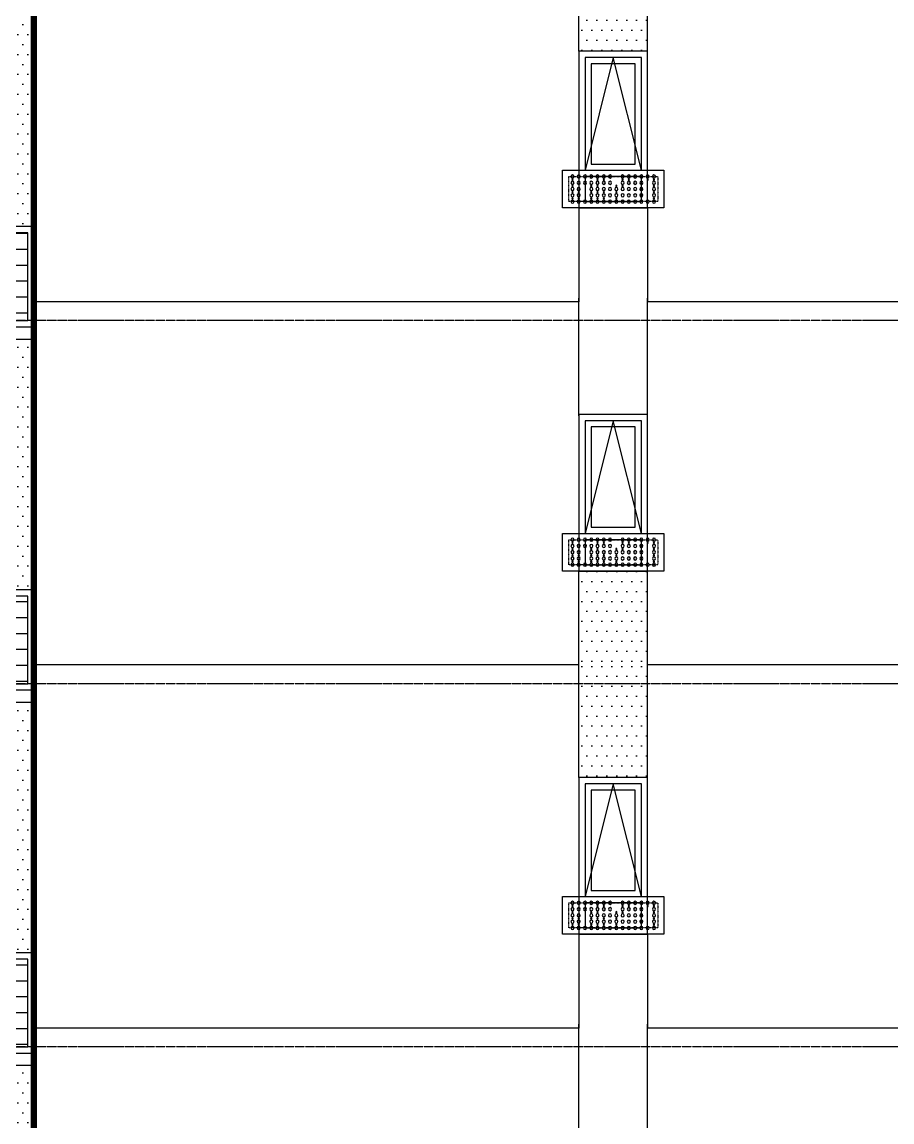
# Model space of a CAD drawing. Header units: millimetres. Extents: x 43 to 235305, y 0 to 139712.
# Drawn here: x 107254 to 114200, y 27591 to 36375 of the extents above; entities that cross this region are included whole.
import ezdxf

# ---------------------------------------------------------------- set-up
doc = ezdxf.new("R2010")
doc.units = ezdxf.units.MM
for name, pattern in [('CONTINOUS', [0]), ('DASH', [0.35, 0.25, -0.1]), ('DOTE', [2.42, 2, -0.2, 0.02, -0.2])]:
    doc.linetypes.add(name, pattern=pattern)
for name, color, linetype in [('A-AXIS', 1, 'DOTE'), ('A-ELEV-DRWD', 130, 'Continuous'), ('A-ELEV-LINE', 30, 'Continuous'), ('A-ELEV-LINE1', 33, 'Continuous'), ('A-ELEV-LINE2', 55, 'Continuous'), ('A-ELEV-OPEN', 253, 'Continuous'), ('A-ELEV-OUT2', 6, 'CONTINOUS'), ('A-ELEV-PATT', 55, 'Continuous'), ('A-ELEV-SHUT', 215, 'Continuous'), ('A-HATH1', 251, 'Continuous'), ('Sun', 138, 'Continuous')]:
    doc.layers.add(name, color=color, linetype=linetype)

# ---------------------------------------------------------------- blocks, each defined once
blk = doc.blocks.new('A$C26D120F1')
blk.add_circle((0, 0), 12.5)
blk = doc.blocks.new('A$C6A1F32F0')
at = {"layer": 'Sun'}
blk.add_lwpolyline([(810, 250), (0, 250), (0, -50), (810, -50)], close=True, dxfattribs=at)
at = {"layer": 'Sun', "color": 8, "linetype": 'DASH', "ltscale": 0.2}
blk.add_lwpolyline([(760, 200), (50, 200), (50, 0), (760, 0)], close=True, dxfattribs=at)
at = {"layer": 'Sun'}
for centre in [(80, 175), (130, 175), (280, 175), (330, 175), (480, 175), (530, 175), (730, 175), (80, 125), (330, 125), (380, 125), (530, 125), (580, 125), (730, 125), (80, 75), (80, 25), (380, 75), (380, 25), (480, 75), (480, 25), (530, 75), (530, 25), (580, 75), (580, 25), (680, 75), (680, 25), (730, 75), (730, 25)]:
    blk.add_circle(centre, 5, dxfattribs=at)
for p in [(80, 200), (130, 200), (180, 200), (230, 200), (280, 200), (330, 200), (430, 200), (480, 200), (530, 200), (580, 200), (630, 200), (680, 200), (730, 200), (80, 150), (80, 100), (180, 150), (180, 100), (230, 150), (230, 100), (280, 150), (280, 100), (330, 150), (330, 100), (380, 100), (430, 150), (430, 100), (480, 150), (480, 100), (530, 150), (530, 100), (580, 150), (580, 100), (630, 150), (680, 150), (680, 100), (730, 150), (730, 100), (80, 50), (80, 0), (130, 0), (180, 50), (180, 0), (230, 50), (230, 0), (280, 50), (280, 0), (330, 50), (330, 0), (380, 50), (380, 0), (430, 50), (430, 0), (480, 50), (480, 0), (530, 50), (530, 0), (580, 50), (580, 0), (630, 0), (680, 50), (680, 0), (730, 50), (730, 0)]:
    blk.add_blockref('A$C26D120F1', p, dxfattribs=at)
blk = doc.blocks.new('A$C1D411380')
at = {"layer": 'A-ELEV-DRWD'}
for points in [[(50, 2100), (500, 2100), (500, 1200), (50, 1200)], [(100, 2050), (450, 2050), (450, 1250), (100, 1250)], [(50, 1150), (500, 1150), (500, 950), (50, 950)]]:
    blk.add_lwpolyline(points, close=True, dxfattribs=at)
at = {"layer": 'A-ELEV-LINE1'}
blk.add_lwpolyline([(550, 1200), (550, 1200), (550, 900), (0, 900), (0, 2150), (550, 2150), (550, 1150)], dxfattribs=at)
at = {"layer": 'A-ELEV-OPEN'}
blk.add_lwpolyline([(50, 1200), (275, 2100), (500, 1200)], dxfattribs=at)
at = {"layer": 'Sun'}
blk.add_blockref('A$C6A1F32F0', (-130, 950), dxfattribs=at)
blk = doc.blocks.new('A$C503F3A81')
at = {"layer": 'A-ELEV-PATT'}
h = blk.add_hatch(dxfattribs=at)
h.set_pattern_fill('ANSI31', color=256, scale=80, angle=135, style=0)
h.set_pattern_definition([(180, (-85371.56, 80893.16), (-2e-14, -127), [])])
h.paths.add_polyline_path([(10700, 4200), (11200, 4200), (11200, 3500), (10700, 3500)])
h = blk.add_hatch(dxfattribs=at)
h.set_pattern_fill('ANSI31', color=256, scale=80, angle=135, style=0)
h.set_pattern_definition([(180, (-85371.56, 77993.16), (-2e-14, -127), [])])
h.paths.add_polyline_path([(10700, 1300), (11200, 1300), (11200, 600), (10700, 600)])
at = {"layer": 'A-HATH1'}
h = blk.add_hatch(dxfattribs=at)
h.set_pattern_fill('DOTS', color=256, scale=50, style=0)
h.set_pattern_definition([(7e-15, (10650, 4250), (39.6875, 79.375), [0, -79.375])])
h.paths.add_polyline_path([(11250, 6250), (10650, 6250), (10650, 4250), (11250, 4250)])
h = blk.add_hatch(dxfattribs=at)
h.set_pattern_fill('DOTS', color=256, scale=50, style=0)
h.set_pattern_definition([(7e-15, (5750, 3650), (39.6875, 79.375), [0, -79.375])])
h.paths.add_polyline_path([(6300, 4400), (5750, 4400), (5750, 3650), (6300, 3650)])
h = blk.add_hatch(dxfattribs=at)
h.set_pattern_fill('DOTS', color=256, scale=50, style=0)
h.set_pattern_definition([(7e-15, (5750, 750), (39.6875, 79.375), [0, -79.375])])
h.paths.add_polyline_path([(6300, 3650), (5750, 3650), (5750, 2750), (6300, 2750)])
h = blk.add_hatch(dxfattribs=at)
h.set_pattern_fill('DOTS', color=256, scale=50, style=0)
h.set_pattern_definition([(7e-15, (10650, 1350), (39.6875, 79.375), [0, -79.375])])
h.paths.add_polyline_path([(11250, 3350), (10650, 3350), (10650, 1350), (11250, 1350)])
at = {"layer": 'A-ELEV-LINE'}
for points in [[(10650, 3450), (10650, 3350), (11250, 3350), (11250, 3450)], [(10650, 550), (10650, 450), (11250, 450), (11250, 550)]]:
    blk.add_lwpolyline(points, close=True, dxfattribs=at)
at = {"layer": 'A-ELEV-LINE1'}
blk.add_line((10650, 600), (10650, 6400), dxfattribs=at)
at = {"layer": 'A-ELEV-LINE2'}
for p, q in [((5750, 5650), (5750, 6580)), ((6300, 5640), (6300, 6580)), ((5750, 2750), (5750, 4400)), ((6300, 2750), (6300, 4400)), ((2450, 3650), (5750, 3650)), ((6300, 3650), (10650, 3650)), ((5750, 1500), (5750, 750)), ((6300, 1500), (6300, 750)), ((2450, 750), (5750, 750)), ((6300, 750), (10650, 750))]:
    blk.add_line(p, q, dxfattribs=at)
at = {"layer": 'A-ELEV-SHUT'}
for points in [[(10650, 4250), (11250, 4250), (11250, 3450), (10650, 3450)], [(10700, 4200), (11200, 4200), (11200, 3500), (10700, 3500)], [(10650, 1350), (11250, 1350), (11250, 550), (10650, 550)], [(10700, 1300), (11200, 1300), (11200, 600), (10700, 600)]]:
    blk.add_lwpolyline(points, close=True, dxfattribs=at)
blk.add_blockref('A$C1D411380', (5750, 600))
at = {"layer": 'A-ELEV-LINE2'}
blk.add_blockref('A$C1D411380', (5750, 3500), dxfattribs=at)

msp = doc.modelspace()

# ---------------------------------------------------------------- linework, layer by layer
at = {"layer": 'A-AXIS'}
for p, q in [((134593.1, 33991.3), (99475.8, 33991.3)), ((134593.1, 31091.3), (99475.8, 31091.3)), ((134593.1, 28191.3), (99475.8, 28191.3))]:
    msp.add_line(p, q, dxfattribs=at)
at = {"layer": 'A-ELEV-OUT2', "const_width": 50}
msp.add_lwpolyline([(107349.3, 11041.3), (107349.3, 134141.3), (115549.3, 134141.3), (115549.3, 11041.3)], dxfattribs=at)

# ---------------------------------------------------------------- block references
at = {"xscale": -1}
for p in [(117999.3, 33391.3), (117999.3, 27591.3), (117999.3, 21791.3)]:
    msp.add_blockref('A$C503F3A81', p, dxfattribs=at)

doc.saveas('drawing.dxf')
